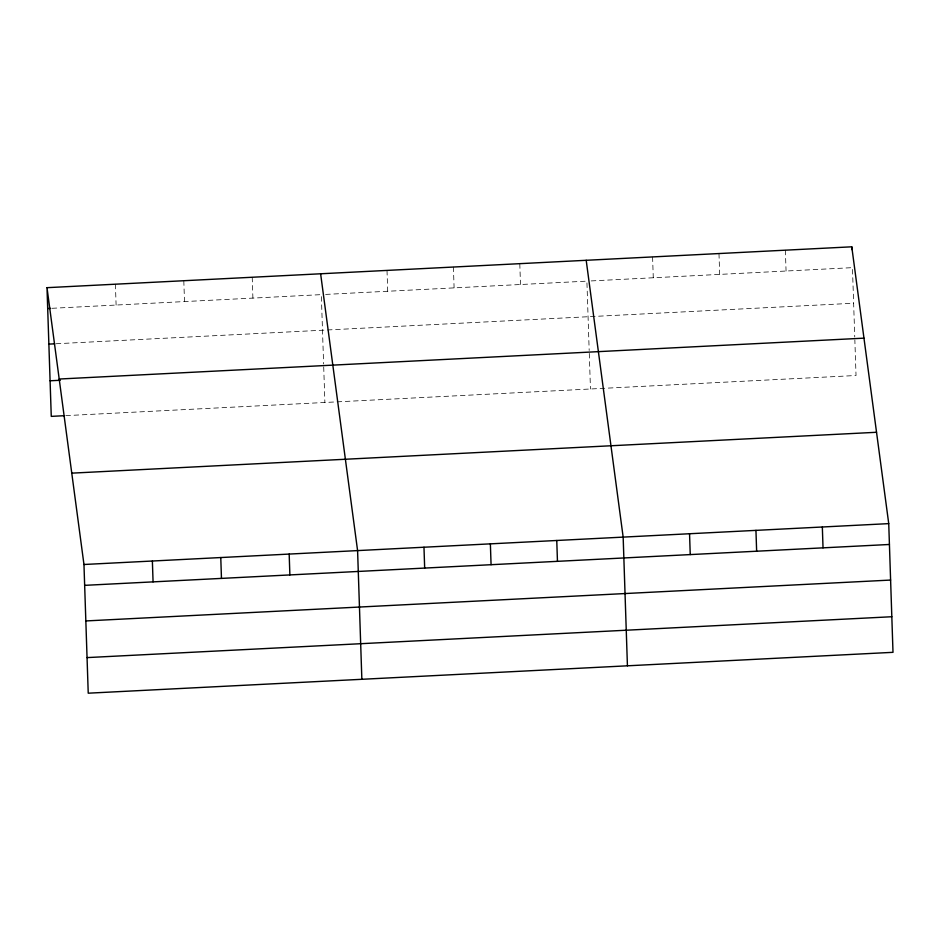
<?xml version="1.0" encoding="UTF-8"?>
<svg xmlns="http://www.w3.org/2000/svg" width="940" height="940" viewBox="0 0 940 940"><rect width="100%" height="100%" fill="white"/><g stroke="black" fill="none" stroke-linecap="round" stroke-linejoin="round"><path stroke-width="0.7" stroke-dasharray="4.7 3.53" d="M52.053 308.296L321.315 294.631L323.607 363.956M325.639 294.408L586.889 281.142L589.18 350.467M591.213 280.919L852.451 267.653L854.754 336.978M56.153 343.746L853.638 303.244M65.824 415.633L856.034 375.507L854.848 339.916M785.37 250.181L786.063 271.026M718.982 253.553L719.664 274.398M652.583 256.925L653.277 277.77M589.286 353.393L590.461 388.984M519.797 263.67L520.49 284.514M453.409 267.031L454.102 287.887M387.01 270.403L387.703 291.259M323.713 366.882L324.887 402.473M252.214 277.253L252.907 298.098M183.805 280.731L184.499 301.576M115.409 284.197L116.102 305.054"/><path stroke-width="1.41" d="M47 287.675L851.769 246.809L888.735 523.627L893 652.325L88.231 693.191L83.965 564.494L47 287.675L51.265 416.373L64.367 415.703M47.693 308.52L50.607 308.379M48.868 344.111L54.696 343.817M59.197 379.031L863.966 338.153M50.09 380.782L60.277 380.265M71.769 473.149L876.527 432.282M83.965 564.494L888.735 523.627M84.659 585.35L889.428 544.471M85.834 620.941L890.603 580.062M87.056 657.601L891.825 616.734M586.196 260.298L623.161 537.116L627.427 665.814M320.622 273.775L357.588 550.605L361.853 679.303M851.769 246.809L851.852 249.582M822.336 526.999L823.029 547.844M755.948 530.371L756.641 551.216M689.549 533.744L690.242 554.588M556.762 540.488L557.455 561.333M490.375 543.861L491.068 564.705M423.975 547.233L424.669 568.077M289.179 554.071L289.873 574.928M220.771 557.549L221.464 578.394M152.374 561.027L153.067 581.872"/></g></svg>
